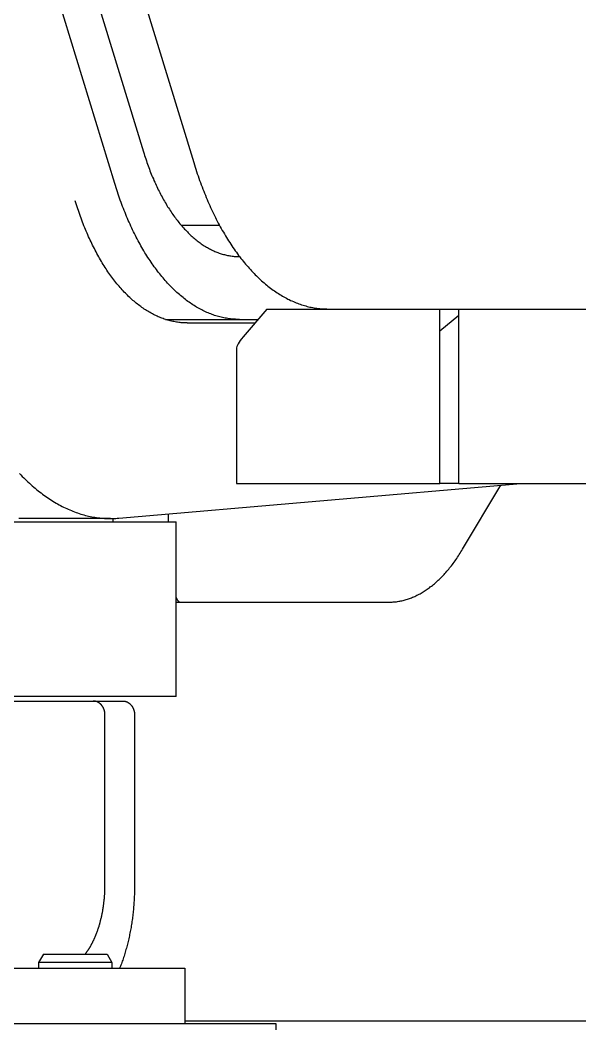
# Model space of a CAD drawing. Header units: millimetres. Extents: x 1084702 to 1166801, y 36632 to 124519.
# Drawn here: x 1098542.3 to 1098622.6, y 57619.6 to 57763.4 of the extents above; entities that cross this region are included whole.
import ezdxf

# ---------------------------------------------------------------- set-up
doc = ezdxf.new("R2010")
doc.units = ezdxf.units.MM
doc.header["$LTSCALE"] = 250
doc.linetypes.add('CENTER', pattern=[3, 2.5, -0.25, 0, -0.25])
doc.layers.get('0').update_dxf_attribs({"color": 255})

# ---------------------------------------------------------------- blocks, each defined once
blk = doc.blocks.new('PK65002M m platform_top')
at = {"linetype": 'Continuous'}
for p, q in [((-10428.54, 3758.09), (-10428.54, 3752.09)), ((-10428.54, 3752.09), (-10415.46, 3752.09)), ((-10415.46, 3744.1), (-10415.46, 3752.09)), ((-10415.46, 3752.09), (-10316.48, 3752.09)), ((-10415.46, 3751.68), (-10488.33, 3751.68)), ((-10316.48, 3744.1), (-10415.46, 3744.1)), ((-10405.02, 3743.3), (-10405.02, 3744.1)), ((-10394.52, 3743.3), (-10394.52, 3744.1)), ((-10404.33, 3742.1), (-10405.02, 3743.3)), ((-10405.02, 3743.3), (-10394.52, 3743.3)), ((-10395.21, 3742.1), (-10404.33, 3742.1)), ((-10395.21, 3742.1), (-10394.52, 3743.3)), ((-10408.27, 3707.84), (-10408.27, 3732.1)), ((-10404.03, 3732.1), (-10404.03, 3707.84)), ((-10414.22, 3705.18), (-10414.22, 3680.18)), ((-10414.22, 3705.18), (-10312.85, 3705.18)), ((-10353.7, 3705.84), (-10406.58, 3705.84)), ((-10414.22, 3691.68), (-10444.71, 3691.68)), ((-10455.27, 3684.1), (-10460.73, 3674.93)), ((-10312.85, 3680.18), (-10414.22, 3680.18)), ((-10413.1, 3679.03), (-10413.1, 3680.18)), ((-10405.22, 3680.18), (-10405.22, 3679.69)), ((-10406.02, 3679.64), (-10463.59, 3674.69)), ((-10404.82, 3679.69), (-10392.1, 3679.69)), ((-10454.72, 3674.69), (-10516.19, 3674.69)), ((-10454.72, 3674.69), (-10454.72, 3649.69)), ((-10454.72, 3674.69), (-10452.02, 3674.69)), ((-10452.02, 3674.69), (-10452.02, 3649.69)), ((-10422.87, 3674.69), (-10452.02, 3674.69)), ((-10422.87, 3655.38), (-10422.87, 3674.69)), ((-10454.72, 3650.61), (-10452.02, 3652.85)), ((-10427.2, 3649.69), (-10423.81, 3653.69)), ((-10415.82, 3651.68), (-10425.52, 3651.68)), ((-10412.71, 3651.18), (-10425.94, 3651.18)), ((-10452.02, 3649.69), (-10480.03, 3649.69)), ((-10427.2, 3649.69), (-10452.02, 3649.69)), ((-10414.94, 3637.68), (-10420.43, 3637.68)), ((-10405.42, 3631.68), (-10392.9, 3590.74)), ((-10408.08, 3600.4), (-10416.74, 3628.69)), ((-10398.57, 3591.28), (-10409.55, 3627.18))]:
    blk.add_line(p, q, dxfattribs=at)
for points in [[(-10408.27, 3732.1), (-10408.27, 3732.31), (-10408.27, 3732.53), (-10408.27, 3732.74), (-10408.26, 3732.96), (-10408.26, 3733.18), (-10408.25, 3733.39), (-10408.24, 3733.61), (-10408.23, 3733.82), (-10408.22, 3734.04), (-10408.21, 3734.25), (-10408.2, 3734.47), (-10408.18, 3734.68), (-10408.17, 3734.9), (-10408.15, 3735.11), (-10408.13, 3735.32), (-10408.12, 3735.54), (-10408.1, 3735.75), (-10408.07, 3735.96), (-10408.05, 3736.17), (-10408.03, 3736.39), (-10408, 3736.6), (-10407.98, 3736.81), (-10407.95, 3737.02), (-10407.92, 3737.23), (-10407.89, 3737.44), (-10407.86, 3737.64), (-10407.83, 3737.85), (-10407.79, 3738.06), (-10407.76, 3738.27), (-10407.72, 3738.47), (-10407.68, 3738.68), (-10407.65, 3738.88), (-10407.61, 3739.08), (-10407.56, 3739.29), (-10407.52, 3739.49), (-10407.48, 3739.69), (-10407.44, 3739.89), (-10407.39, 3740.09), (-10407.34, 3740.29), (-10407.3, 3740.48), (-10407.25, 3740.68), (-10407.2, 3740.87), (-10407.15, 3741.07), (-10407.09, 3741.26), (-10407.04, 3741.45), (-10406.99, 3741.64), (-10406.93, 3741.83), (-10406.88, 3742.02), (-10406.82, 3742.21), (-10406.76, 3742.4), (-10406.7, 3742.58), (-10406.64, 3742.77), (-10406.58, 3742.95), (-10406.51, 3743.13), (-10406.45, 3743.31), (-10406.38, 3743.49), (-10406.32, 3743.67), (-10406.25, 3743.85), (-10406.18, 3744.02), (-10406.15, 3744.1)], [(-10401.19, 3742.1), (-10401.2, 3742.08), (-10401.23, 3742.04), (-10401.27, 3742), (-10401.3, 3741.96), (-10401.33, 3741.92), (-10401.36, 3741.87), (-10401.39, 3741.83), (-10401.43, 3741.79), (-10401.46, 3741.74), (-10401.49, 3741.7), (-10401.52, 3741.65), (-10401.55, 3741.61), (-10401.58, 3741.56), (-10401.61, 3741.52), (-10401.64, 3741.47), (-10401.68, 3741.42), (-10401.71, 3741.38), (-10401.74, 3741.33), (-10401.77, 3741.28), (-10401.8, 3741.23), (-10401.83, 3741.19), (-10401.86, 3741.14), (-10401.89, 3741.09), (-10401.91, 3741.04), (-10401.94, 3740.99), (-10401.97, 3740.94), (-10402, 3740.89), (-10402.03, 3740.84), (-10402.06, 3740.79), (-10402.09, 3740.74), (-10402.12, 3740.68), (-10402.14, 3740.63), (-10402.17, 3740.58), (-10402.2, 3740.53), (-10402.23, 3740.47), (-10402.25, 3740.42), (-10402.28, 3740.37), (-10402.31, 3740.31), (-10402.34, 3740.26), (-10402.36, 3740.21), (-10402.39, 3740.15), (-10402.41, 3740.1), (-10402.44, 3740.04), (-10402.47, 3739.98), (-10402.49, 3739.93), (-10402.52, 3739.87), (-10402.54, 3739.82), (-10402.57, 3739.76), (-10402.59, 3739.7), (-10402.62, 3739.64), (-10402.64, 3739.59), (-10402.67, 3739.53), (-10402.69, 3739.47), (-10402.72, 3739.41), (-10402.74, 3739.35), (-10402.76, 3739.29), (-10402.79, 3739.23), (-10402.81, 3739.17), (-10402.83, 3739.11), (-10402.86, 3739.05), (-10402.88, 3738.99), (-10402.9, 3738.93), (-10402.92, 3738.87), (-10402.95, 3738.81), (-10402.97, 3738.75), (-10402.99, 3738.68), (-10403.01, 3738.62), (-10403.03, 3738.56), (-10403.05, 3738.5), (-10403.07, 3738.43), (-10403.1, 3738.37), (-10403.12, 3738.31), (-10403.14, 3738.24), (-10403.16, 3738.18), (-10403.18, 3738.12), (-10403.2, 3738.05), (-10403.21, 3737.99), (-10403.23, 3737.92), (-10403.25, 3737.86), (-10403.27, 3737.79), (-10403.29, 3737.73), (-10403.31, 3737.66), (-10403.33, 3737.6), (-10403.34, 3737.53), (-10403.36, 3737.46), (-10403.38, 3737.4), (-10403.4, 3737.33), (-10403.41, 3737.26), (-10403.43, 3737.2), (-10403.45, 3737.13), (-10403.46, 3737.06), (-10403.48, 3736.99), (-10403.5, 3736.93), (-10403.51, 3736.86), (-10403.53, 3736.79), (-10403.54, 3736.72), (-10403.56, 3736.65), (-10403.57, 3736.58), (-10403.59, 3736.52), (-10403.6, 3736.45), (-10403.62, 3736.38), (-10403.63, 3736.31), (-10403.64, 3736.24), (-10403.66, 3736.17), (-10403.67, 3736.1), (-10403.68, 3736.03), (-10403.7, 3735.96), (-10403.71, 3735.89), (-10403.72, 3735.82), (-10403.73, 3735.75), (-10403.74, 3735.68), (-10403.76, 3735.61), (-10403.77, 3735.53), (-10403.78, 3735.46), (-10403.79, 3735.39), (-10403.8, 3735.32), (-10403.81, 3735.25), (-10403.82, 3735.18), (-10403.83, 3735.11), (-10403.84, 3735.03), (-10403.85, 3734.96), (-10403.86, 3734.89), (-10403.87, 3734.82), (-10403.88, 3734.74), (-10403.89, 3734.67), (-10403.89, 3734.6), (-10403.9, 3734.53), (-10403.91, 3734.45), (-10403.92, 3734.38), (-10403.93, 3734.31), (-10403.93, 3734.24), (-10403.94, 3734.16), (-10403.95, 3734.09), (-10403.95, 3734.02), (-10403.96, 3733.94), (-10403.96, 3733.87), (-10403.97, 3733.8), (-10403.98, 3733.72), (-10403.98, 3733.65), (-10403.99, 3733.58), (-10403.99, 3733.5), (-10403.99, 3733.43), (-10404, 3733.35), (-10404, 3733.28), (-10404.01, 3733.21), (-10404.01, 3733.13), (-10404.01, 3733.06), (-10404.02, 3732.98), (-10404.02, 3732.91), (-10404.02, 3732.84), (-10404.02, 3732.76), (-10404.03, 3732.69), (-10404.03, 3732.61), (-10404.03, 3732.54), (-10404.03, 3732.47), (-10404.03, 3732.39), (-10404.03, 3732.32), (-10404.03, 3732.24), (-10404.03, 3732.17), (-10404.03, 3732.1)], [(-10406.58, 3705.84), (-10406.61, 3705.84), (-10406.64, 3705.84), (-10406.67, 3705.84), (-10406.71, 3705.84), (-10406.74, 3705.85), (-10406.77, 3705.85), (-10406.8, 3705.86), (-10406.84, 3705.86), (-10406.87, 3705.87), (-10406.9, 3705.87), (-10406.93, 3705.88), (-10406.96, 3705.89), (-10407, 3705.9), (-10407.03, 3705.91), (-10407.06, 3705.92), (-10407.09, 3705.93), (-10407.12, 3705.94), (-10407.15, 3705.96), (-10407.18, 3705.97), (-10407.21, 3705.98), (-10407.24, 3706), (-10407.27, 3706.01), (-10407.3, 3706.03), (-10407.33, 3706.05), (-10407.36, 3706.06), (-10407.39, 3706.08), (-10407.42, 3706.1), (-10407.44, 3706.12), (-10407.47, 3706.14), (-10407.5, 3706.16), (-10407.53, 3706.18), (-10407.55, 3706.2), (-10407.58, 3706.22), (-10407.61, 3706.25), (-10407.63, 3706.27), (-10407.66, 3706.3), (-10407.68, 3706.32), (-10407.71, 3706.35), (-10407.73, 3706.37), (-10407.75, 3706.4), (-10407.78, 3706.42), (-10407.8, 3706.45), (-10407.82, 3706.48), (-10407.84, 3706.51), (-10407.87, 3706.54), (-10407.89, 3706.57), (-10407.91, 3706.6), (-10407.93, 3706.63), (-10407.95, 3706.66), (-10407.96, 3706.69), (-10407.98, 3706.72), (-10408, 3706.75), (-10408.02, 3706.78), (-10408.04, 3706.82), (-10408.05, 3706.85), (-10408.07, 3706.88), (-10408.08, 3706.92), (-10408.1, 3706.95), (-10408.11, 3706.99), (-10408.13, 3707.02), (-10408.14, 3707.06), (-10408.15, 3707.09), (-10408.16, 3707.13), (-10408.17, 3707.16), (-10408.18, 3707.2), (-10408.19, 3707.23), (-10408.2, 3707.27), (-10408.21, 3707.31), (-10408.22, 3707.35), (-10408.23, 3707.38), (-10408.24, 3707.42), (-10408.24, 3707.46), (-10408.25, 3707.5), (-10408.25, 3707.53), (-10408.26, 3707.57), (-10408.26, 3707.61), (-10408.27, 3707.65), (-10408.27, 3707.69), (-10408.27, 3707.72), (-10408.27, 3707.76), (-10408.27, 3707.8), (-10408.27, 3707.84)], [(-10404.03, 3707.84), (-10404.03, 3707.8), (-10404.03, 3707.76), (-10404.03, 3707.72), (-10404.03, 3707.69), (-10404.03, 3707.65), (-10404.02, 3707.61), (-10404.02, 3707.57), (-10404.01, 3707.53), (-10404.01, 3707.5), (-10404, 3707.46), (-10404, 3707.42), (-10403.99, 3707.38), (-10403.98, 3707.35), (-10403.97, 3707.31), (-10403.97, 3707.27), (-10403.96, 3707.24), (-10403.95, 3707.2), (-10403.93, 3707.16), (-10403.92, 3707.13), (-10403.91, 3707.09), (-10403.9, 3707.06), (-10403.89, 3707.02), (-10403.87, 3706.99), (-10403.86, 3706.95), (-10403.84, 3706.92), (-10403.83, 3706.88), (-10403.81, 3706.85), (-10403.8, 3706.82), (-10403.78, 3706.78), (-10403.76, 3706.75), (-10403.74, 3706.72), (-10403.73, 3706.69), (-10403.71, 3706.66), (-10403.69, 3706.63), (-10403.67, 3706.6), (-10403.65, 3706.57), (-10403.63, 3706.54), (-10403.6, 3706.51), (-10403.58, 3706.48), (-10403.56, 3706.45), (-10403.54, 3706.42), (-10403.51, 3706.4), (-10403.49, 3706.37), (-10403.47, 3706.35), (-10403.44, 3706.32), (-10403.42, 3706.3), (-10403.39, 3706.27), (-10403.37, 3706.25), (-10403.34, 3706.23), (-10403.31, 3706.2), (-10403.29, 3706.18), (-10403.26, 3706.16), (-10403.23, 3706.14), (-10403.21, 3706.12), (-10403.18, 3706.1), (-10403.15, 3706.08), (-10403.12, 3706.06), (-10403.09, 3706.05), (-10403.06, 3706.03), (-10403.03, 3706.01), (-10403, 3706), (-10402.97, 3705.98), (-10402.94, 3705.97), (-10402.91, 3705.96), (-10402.88, 3705.94), (-10402.85, 3705.93), (-10402.82, 3705.92), (-10402.79, 3705.91), (-10402.76, 3705.9), (-10402.73, 3705.89), (-10402.69, 3705.88), (-10402.66, 3705.88), (-10402.63, 3705.87), (-10402.6, 3705.86), (-10402.57, 3705.86), (-10402.53, 3705.85), (-10402.5, 3705.85), (-10402.47, 3705.84), (-10402.44, 3705.84), (-10402.4, 3705.84), (-10402.37, 3705.84), (-10402.34, 3705.84)], [(-10444.71, 3691.68), (-10444.86, 3691.68), (-10445.02, 3691.67), (-10445.17, 3691.66), (-10445.33, 3691.65), (-10445.49, 3691.64), (-10445.64, 3691.62), (-10445.8, 3691.61), (-10445.95, 3691.58), (-10446.11, 3691.56), (-10446.26, 3691.53), (-10446.42, 3691.5), (-10446.57, 3691.47), (-10446.73, 3691.43), (-10446.88, 3691.39), (-10447.04, 3691.35), (-10447.19, 3691.31), (-10447.35, 3691.26), (-10447.5, 3691.21), (-10447.65, 3691.16), (-10447.81, 3691.1), (-10447.96, 3691.04), (-10448.11, 3690.98), (-10448.26, 3690.92), (-10448.42, 3690.85), (-10448.57, 3690.78), (-10448.72, 3690.7), (-10448.87, 3690.63), (-10449.02, 3690.55), (-10449.17, 3690.47), (-10449.32, 3690.39), (-10449.47, 3690.3), (-10449.62, 3690.21), (-10449.77, 3690.12), (-10449.91, 3690.02), (-10450.06, 3689.92), (-10450.21, 3689.82), (-10450.35, 3689.72), (-10450.5, 3689.61), (-10450.64, 3689.5), (-10450.79, 3689.39), (-10450.93, 3689.28), (-10451.08, 3689.16), (-10451.22, 3689.04), (-10451.36, 3688.92), (-10451.5, 3688.8), (-10451.64, 3688.67), (-10451.78, 3688.54), (-10451.92, 3688.41), (-10452.06, 3688.27), (-10452.2, 3688.13), (-10452.34, 3687.99), (-10452.47, 3687.85), (-10452.61, 3687.71), (-10452.74, 3687.56), (-10452.88, 3687.41), (-10453.01, 3687.26), (-10453.14, 3687.1), (-10453.28, 3686.94), (-10453.41, 3686.78), (-10453.54, 3686.62), (-10453.67, 3686.46), (-10453.8, 3686.29), (-10453.92, 3686.12), (-10454.05, 3685.95), (-10454.18, 3685.77), (-10454.3, 3685.6), (-10454.42, 3685.42), (-10454.55, 3685.24), (-10454.67, 3685.05), (-10454.79, 3684.87), (-10454.91, 3684.68), (-10455.03, 3684.49), (-10455.15, 3684.3), (-10455.27, 3684.1)], [(-10414.22, 3691.02), (-10414.22, 3691.03), (-10414.24, 3691.08), (-10414.26, 3691.12), (-10414.28, 3691.16), (-10414.31, 3691.2), (-10414.33, 3691.24), (-10414.35, 3691.28), (-10414.37, 3691.31), (-10414.39, 3691.35), (-10414.41, 3691.38), (-10414.43, 3691.41), (-10414.46, 3691.44), (-10414.48, 3691.47), (-10414.5, 3691.49), (-10414.52, 3691.51), (-10414.54, 3691.54), (-10414.57, 3691.56), (-10414.59, 3691.58), (-10414.61, 3691.59), (-10414.63, 3691.61), (-10414.65, 3691.62), (-10414.68, 3691.64), (-10414.7, 3691.65), (-10414.72, 3691.66), (-10414.74, 3691.66), (-10414.77, 3691.67), (-10414.79, 3691.67), (-10414.81, 3691.68), (-10414.83, 3691.68)], [(-10404.82, 3679.69), (-10404.88, 3679.69), (-10405.11, 3679.69), (-10405.34, 3679.68), (-10405.57, 3679.67), (-10405.8, 3679.66), (-10406.02, 3679.64)], [(-10391.79, 3673.24), (-10391.99, 3673.45), (-10392.19, 3673.66), (-10392.39, 3673.86), (-10392.6, 3674.06), (-10392.8, 3674.26), (-10393, 3674.45), (-10393.21, 3674.64), (-10393.41, 3674.83), (-10393.62, 3675.01), (-10393.82, 3675.19), (-10394.03, 3675.37), (-10394.24, 3675.54), (-10394.45, 3675.71), (-10394.66, 3675.87), (-10394.87, 3676.04), (-10395.08, 3676.2), (-10395.29, 3676.35), (-10395.51, 3676.51), (-10395.72, 3676.66), (-10395.93, 3676.8), (-10396.15, 3676.94), (-10396.37, 3677.08), (-10396.58, 3677.22), (-10396.8, 3677.35), (-10397.02, 3677.48), (-10397.23, 3677.6), (-10397.45, 3677.72), (-10397.67, 3677.84), (-10397.89, 3677.96), (-10398.11, 3678.07), (-10398.33, 3678.17), (-10398.55, 3678.28), (-10398.78, 3678.38), (-10399, 3678.47), (-10399.22, 3678.57), (-10399.44, 3678.66), (-10399.67, 3678.74), (-10399.89, 3678.82), (-10400.11, 3678.9), (-10400.34, 3678.98), (-10400.56, 3679.05), (-10400.79, 3679.11), (-10401.02, 3679.18), (-10401.24, 3679.24), (-10401.47, 3679.29), (-10401.69, 3679.35), (-10401.92, 3679.39), (-10402.15, 3679.44), (-10402.37, 3679.48), (-10402.6, 3679.52), (-10402.83, 3679.55), (-10403.06, 3679.58), (-10403.28, 3679.61), (-10403.51, 3679.63), (-10403.74, 3679.65), (-10403.97, 3679.67), (-10404.2, 3679.68), (-10404.43, 3679.69), (-10404.65, 3679.69), (-10404.82, 3679.69)], [(-10392.1, 3679.69), (-10391.94, 3679.69), (-10391.71, 3679.69)], [(-10415.82, 3651.68), (-10415.65, 3651.67), (-10415.48, 3651.67), (-10415.3, 3651.66), (-10415.13, 3651.65), (-10414.95, 3651.64), (-10414.78, 3651.62), (-10414.6, 3651.6), (-10414.43, 3651.58), (-10414.26, 3651.55), (-10414.08, 3651.52), (-10413.91, 3651.49), (-10413.74, 3651.45), (-10413.56, 3651.41), (-10413.39, 3651.37), (-10413.22, 3651.33), (-10413.04, 3651.28), (-10412.87, 3651.23)], [(-10423.32, 3651.18), (-10423.13, 3651.18), (-10422.94, 3651.17), (-10422.75, 3651.16), (-10422.56, 3651.15), (-10422.37, 3651.14), (-10422.18, 3651.12), (-10421.99, 3651.1), (-10421.8, 3651.07), (-10421.62, 3651.04), (-10421.43, 3651.01), (-10421.24, 3650.98), (-10421.05, 3650.94), (-10420.86, 3650.9), (-10420.68, 3650.86), (-10420.49, 3650.81), (-10420.3, 3650.76), (-10420.11, 3650.71), (-10419.93, 3650.65), (-10419.74, 3650.59), (-10419.55, 3650.52), (-10419.37, 3650.46), (-10419.18, 3650.39), (-10419, 3650.31), (-10418.81, 3650.24), (-10418.63, 3650.16), (-10418.44, 3650.08), (-10418.26, 3649.99), (-10418.07, 3649.9), (-10417.89, 3649.81), (-10417.71, 3649.71), (-10417.53, 3649.61), (-10417.35, 3649.51), (-10417.16, 3649.41), (-10416.98, 3649.3), (-10416.8, 3649.19), (-10416.62, 3649.07), (-10416.44, 3648.96), (-10416.27, 3648.84), (-10416.09, 3648.71), (-10415.91, 3648.59), (-10415.73, 3648.46), (-10415.56, 3648.32), (-10415.38, 3648.19), (-10415.21, 3648.05), (-10415.03, 3647.91), (-10414.86, 3647.76), (-10414.69, 3647.61), (-10414.52, 3647.46), (-10414.34, 3647.31), (-10414.17, 3647.15), (-10414, 3646.99), (-10413.84, 3646.83), (-10413.67, 3646.66), (-10413.5, 3646.49), (-10413.33, 3646.32), (-10413.17, 3646.15), (-10413, 3645.97), (-10412.84, 3645.79), (-10412.67, 3645.61), (-10412.51, 3645.42), (-10412.35, 3645.23), (-10412.19, 3645.04), (-10412.03, 3644.85), (-10411.87, 3644.65), (-10411.71, 3644.45), (-10411.56, 3644.25), (-10411.4, 3644.04), (-10411.25, 3643.83), (-10411.09, 3643.62), (-10410.94, 3643.41), (-10410.79, 3643.19), (-10410.64, 3642.97), (-10410.49, 3642.75), (-10410.34, 3642.53), (-10410.19, 3642.3), (-10410.05, 3642.07), (-10409.9, 3641.84), (-10409.76, 3641.61), (-10409.62, 3641.37), (-10409.47, 3641.13), (-10409.33, 3640.89), (-10409.19, 3640.65), (-10409.06, 3640.4), (-10408.92, 3640.15), (-10408.78, 3639.9), (-10408.65, 3639.65), (-10408.52, 3639.39), (-10408.38, 3639.13), (-10408.25, 3638.87), (-10408.12, 3638.61), (-10407.99, 3638.34), (-10407.87, 3638.08), (-10407.74, 3637.81), (-10407.62, 3637.54), (-10407.49, 3637.26), (-10407.37, 3636.99), (-10407.25, 3636.71), (-10407.13, 3636.43), (-10407.02, 3636.15), (-10406.9, 3635.86), (-10406.78, 3635.57), (-10406.67, 3635.29), (-10406.56, 3635), (-10406.45, 3634.7), (-10406.34, 3634.41), (-10406.23, 3634.11), (-10406.12, 3633.81), (-10406.02, 3633.51), (-10405.92, 3633.21), (-10405.81, 3632.91), (-10405.71, 3632.6), (-10405.61, 3632.3), (-10405.52, 3631.99), (-10405.42, 3631.68)], [(-10412.87, 3651.23), (-10412.7, 3651.18), (-10412.53, 3651.12), (-10412.36, 3651.06), (-10412.19, 3650.99), (-10412.01, 3650.93), (-10411.84, 3650.86), (-10411.67, 3650.79), (-10411.5, 3650.71), (-10411.33, 3650.63), (-10411.16, 3650.55), (-10411, 3650.47), (-10410.83, 3650.38), (-10410.66, 3650.29), (-10410.49, 3650.2), (-10410.33, 3650.1), (-10410.16, 3650), (-10409.99, 3649.9), (-10409.83, 3649.79), (-10409.66, 3649.69), (-10409.5, 3649.58), (-10409.33, 3649.46), (-10409.17, 3649.34), (-10409.01, 3649.23), (-10408.84, 3649.1), (-10408.68, 3648.98), (-10408.52, 3648.85), (-10408.36, 3648.72), (-10408.2, 3648.58), (-10408.04, 3648.45), (-10407.89, 3648.31), (-10407.73, 3648.16), (-10407.57, 3648.02), (-10407.41, 3647.87), (-10407.26, 3647.72), (-10407.1, 3647.56), (-10406.95, 3647.41), (-10406.8, 3647.25), (-10406.64, 3647.09), (-10406.49, 3646.92), (-10406.34, 3646.75), (-10406.19, 3646.58), (-10406.04, 3646.41), (-10405.89, 3646.24), (-10405.75, 3646.06), (-10405.6, 3645.88), (-10405.46, 3645.69), (-10405.31, 3645.51), (-10405.17, 3645.32), (-10405.02, 3645.13), (-10404.88, 3644.93), (-10404.74, 3644.74), (-10404.6, 3644.54), (-10404.46, 3644.34), (-10404.32, 3644.13), (-10404.19, 3643.93), (-10404.05, 3643.72), (-10403.92, 3643.51), (-10403.78, 3643.29), (-10403.65, 3643.08), (-10403.52, 3642.86), (-10403.39, 3642.64), (-10403.26, 3642.42), (-10403.13, 3642.19), (-10403, 3641.96), (-10402.88, 3641.73), (-10402.75, 3641.5), (-10402.63, 3641.27), (-10402.51, 3641.03), (-10402.38, 3640.79), (-10402.26, 3640.55), (-10402.14, 3640.31), (-10402.03, 3640.06), (-10401.91, 3639.82), (-10401.79, 3639.57), (-10401.68, 3639.32), (-10401.57, 3639.06), (-10401.46, 3638.81), (-10401.35, 3638.55), (-10401.24, 3638.29), (-10401.13, 3638.03), (-10401.02, 3637.76), (-10400.92, 3637.5), (-10400.81, 3637.23), (-10400.71, 3636.96), (-10400.61, 3636.69), (-10400.51, 3636.42), (-10400.41, 3636.14), (-10400.32, 3635.87), (-10400.22, 3635.59), (-10400.13, 3635.31), (-10400.03, 3635.03), (-10399.94, 3634.75), (-10399.85, 3634.46), (-10399.76, 3634.18)], [(-10423.17, 3642), (-10423.34, 3642.21), (-10423.5, 3642.43), (-10423.67, 3642.64), (-10423.84, 3642.85), (-10424.01, 3643.05), (-10424.18, 3643.26), (-10424.35, 3643.46), (-10424.52, 3643.65), (-10424.69, 3643.85), (-10424.86, 3644.04), (-10425.04, 3644.23), (-10425.21, 3644.41), (-10425.39, 3644.6), (-10425.57, 3644.78), (-10425.74, 3644.95), (-10425.92, 3645.13), (-10426.1, 3645.3), (-10426.28, 3645.46), (-10426.46, 3645.63), (-10426.65, 3645.79), (-10426.83, 3645.95), (-10427.01, 3646.1), (-10427.2, 3646.25), (-10427.38, 3646.4), (-10427.57, 3646.55), (-10427.75, 3646.69), (-10427.94, 3646.83), (-10428.13, 3646.97), (-10428.32, 3647.1), (-10428.51, 3647.23), (-10428.7, 3647.35), (-10428.89, 3647.48), (-10429.08, 3647.6), (-10429.27, 3647.71), (-10429.46, 3647.83), (-10429.65, 3647.94), (-10429.85, 3648.04), (-10430.04, 3648.15), (-10430.23, 3648.25), (-10430.43, 3648.34), (-10430.62, 3648.44), (-10430.82, 3648.53), (-10431.02, 3648.62), (-10431.21, 3648.7), (-10431.41, 3648.78), (-10431.61, 3648.86), (-10431.8, 3648.93), (-10432, 3649), (-10432.2, 3649.07), (-10432.4, 3649.13), (-10432.6, 3649.19), (-10432.8, 3649.25), (-10433, 3649.3), (-10433.19, 3649.35), (-10433.39, 3649.4), (-10433.59, 3649.44), (-10433.79, 3649.48), (-10434, 3649.51), (-10434.2, 3649.55), (-10434.4, 3649.58), (-10434.6, 3649.6), (-10434.8, 3649.62), (-10435, 3649.64), (-10435.2, 3649.66), (-10435.41, 3649.67), (-10435.61, 3649.68), (-10435.81, 3649.68), (-10436.01, 3649.69)], [(-10409.55, 3627.18), (-10409.63, 3627.43), (-10409.71, 3627.68), (-10409.79, 3627.93), (-10409.87, 3628.18), (-10409.96, 3628.43), (-10410.04, 3628.67), (-10410.13, 3628.92), (-10410.21, 3629.16), (-10410.3, 3629.4), (-10410.39, 3629.64), (-10410.48, 3629.87), (-10410.57, 3630.11), (-10410.67, 3630.34), (-10410.76, 3630.58), (-10410.86, 3630.81), (-10410.96, 3631.04), (-10411.05, 3631.26), (-10411.15, 3631.49), (-10411.25, 3631.71), (-10411.35, 3631.93), (-10411.46, 3632.15), (-10411.56, 3632.37), (-10411.67, 3632.59), (-10411.77, 3632.8), (-10411.88, 3633.01), (-10411.99, 3633.22), (-10412.1, 3633.43), (-10412.21, 3633.63), (-10412.32, 3633.84), (-10412.43, 3634.04), (-10412.55, 3634.24), (-10412.66, 3634.44), (-10412.78, 3634.63), (-10412.89, 3634.83), (-10413.01, 3635.02), (-10413.13, 3635.21), (-10413.25, 3635.39), (-10413.37, 3635.58), (-10413.49, 3635.76), (-10413.61, 3635.94), (-10413.74, 3636.12), (-10413.86, 3636.29), (-10413.99, 3636.47), (-10414.11, 3636.64), (-10414.24, 3636.81), (-10414.37, 3636.97), (-10414.5, 3637.14), (-10414.63, 3637.3), (-10414.76, 3637.46), (-10414.89, 3637.61), (-10415.02, 3637.77), (-10415.16, 3637.92), (-10415.29, 3638.07), (-10415.42, 3638.22), (-10415.56, 3638.36), (-10415.7, 3638.5), (-10415.83, 3638.64), (-10415.97, 3638.78), (-10416.11, 3638.91), (-10416.25, 3639.05), (-10416.39, 3639.18), (-10416.53, 3639.3), (-10416.67, 3639.43), (-10416.81, 3639.55), (-10416.95, 3639.67), (-10417.1, 3639.78), (-10417.24, 3639.9), (-10417.38, 3640.01), (-10417.53, 3640.12), (-10417.67, 3640.22), (-10417.82, 3640.33), (-10417.97, 3640.43), (-10418.11, 3640.52), (-10418.26, 3640.62), (-10418.41, 3640.71), (-10418.56, 3640.8), (-10418.71, 3640.89), (-10418.86, 3640.97), (-10419.01, 3641.05), (-10419.16, 3641.13), (-10419.31, 3641.21), (-10419.46, 3641.28), (-10419.61, 3641.35), (-10419.76, 3641.42), (-10419.91, 3641.48), (-10420.07, 3641.54), (-10420.22, 3641.6), (-10420.37, 3641.66), (-10420.52, 3641.71), (-10420.68, 3641.76), (-10420.83, 3641.81), (-10420.99, 3641.85), (-10421.14, 3641.89), (-10421.29, 3641.93), (-10421.45, 3641.97), (-10421.6, 3642), (-10421.76, 3642.03), (-10421.91, 3642.06), (-10422.07, 3642.08), (-10422.23, 3642.11), (-10422.38, 3642.12), (-10422.54, 3642.14), (-10422.69, 3642.15), (-10422.85, 3642.16), (-10423.01, 3642.17), (-10423.16, 3642.18), (-10423.31, 3642.18)], [(-10416.74, 3628.69), (-10416.84, 3629.01), (-10416.94, 3629.34), (-10417.04, 3629.66), (-10417.15, 3629.99), (-10417.26, 3630.3), (-10417.36, 3630.62), (-10417.47, 3630.94), (-10417.59, 3631.25), (-10417.7, 3631.56), (-10417.81, 3631.87), (-10417.93, 3632.18), (-10418.05, 3632.49), (-10418.17, 3632.79), (-10418.29, 3633.09), (-10418.41, 3633.39), (-10418.53, 3633.69), (-10418.66, 3633.99), (-10418.78, 3634.28), (-10418.91, 3634.57), (-10419.04, 3634.86), (-10419.17, 3635.15), (-10419.3, 3635.43), (-10419.44, 3635.72), (-10419.57, 3636), (-10419.71, 3636.28), (-10419.84, 3636.55), (-10419.98, 3636.83), (-10420.12, 3637.1), (-10420.26, 3637.37), (-10420.4, 3637.63), (-10420.55, 3637.9), (-10420.69, 3638.16), (-10420.84, 3638.42), (-10420.99, 3638.67), (-10421.13, 3638.93), (-10421.28, 3639.18), (-10421.44, 3639.43), (-10421.59, 3639.68), (-10421.74, 3639.92), (-10421.9, 3640.16), (-10422.05, 3640.4), (-10422.21, 3640.64), (-10422.37, 3640.87), (-10422.53, 3641.1), (-10422.69, 3641.33), (-10422.85, 3641.55), (-10423.01, 3641.78), (-10423.17, 3642)]]:
    blk.add_lwpolyline(points, dxfattribs=at)
blk.add_ellipse((-10424.87, 3653.69), major_axis=(1.92, 1.92), ratio=0.286745, start_param=-1.291544, end_param=-0.279253, dxfattribs=at)
blk = doc.blocks.new('1-deck_B4_1')
at = {"linetype": 'CENTER', "rotation": 180}
blk.add_blockref('PK65002M m platform_top', (70387.47, 26963.11), dxfattribs=at)

msp = doc.modelspace()

# ---------------------------------------------------------------- block references
msp.add_blockref('1-deck_B4_1', (1017763.01, 34408.58))

doc.saveas('drawing.dxf')
